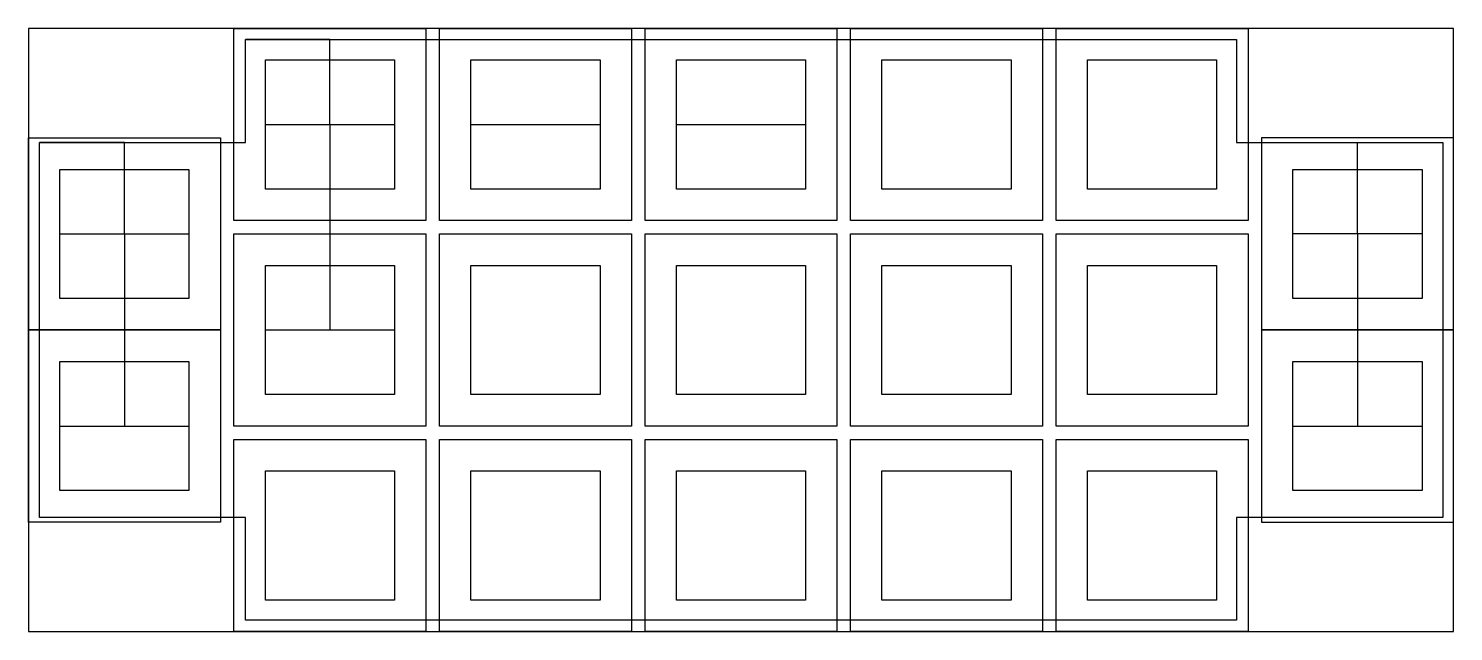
# Model space of a CAD drawing. Header units: millimetres. Extents: x 372 to 543, y 118 to 190.
import ezdxf

# ---------------------------------------------------------------- set-up
doc = ezdxf.new("R2010")
doc.units = ezdxf.units.MM
doc.layers.add('DSKY_CHERRYMX', color=10, linetype='Continuous')
doc.layers.add('DSKY_ORIGINAL', color=5, linetype='Continuous')

msp = doc.modelspace()

# ---------------------------------------------------------------- linework, layer by layer
for p, q in [((407.92, 188.93), (397.78, 188.93)), ((407.92, 178.74), (407.92, 188.93)), ((400.17, 178.74), (415.67, 178.74)), ((407.92, 178.74), (407.92, 154.11)), ((424.84, 178.74), (440.33, 178.74)), ((449.5, 178.74), (465, 178.74)), ((383.26, 176.58), (373.04, 176.58)), ((383.26, 165.63), (383.26, 176.58)), ((531.24, 165.63), (531.24, 176.58)), ((531.24, 176.58), (541.46, 176.58)), ((375.51, 165.63), (391, 165.63)), ((383.26, 165.63), (383.26, 142.59)), ((538.99, 165.63), (523.49, 165.63)), ((531.24, 165.63), (531.24, 142.59)), ((371.74, 154.11), (373.04, 154.11)), ((400.17, 154.11), (415.67, 154.11)), ((375.51, 142.59), (391, 142.59)), ((523.49, 142.59), (538.99, 142.59))]:
    msp.add_line(p, q)
at = {"layer": 'DSKY_CHERRYMX'}
for p, q in [((397.78, 176.58), (397.78, 188.93)), ((397.78, 188.93), (516.72, 188.93)), ((516.72, 188.93), (516.72, 176.58)), ((373.04, 131.64), (373.04, 176.58)), ((373.04, 176.58), (397.78, 176.58)), ((516.72, 176.58), (541.46, 176.58)), ((541.46, 176.58), (541.46, 131.64)), ((397.78, 131.64), (373.04, 131.64)), ((397.78, 119.29), (397.78, 131.64)), ((541.46, 131.64), (516.72, 131.64)), ((516.72, 131.64), (516.72, 119.29)), ((516.72, 119.29), (397.78, 119.29))]:
    msp.add_line(p, q, dxfattribs=at)
for points in [[(400.17, 186.49), (415.67, 186.49), (415.67, 170.99), (400.17, 170.99)], [(424.84, 186.49), (440.33, 186.49), (440.33, 170.99), (424.84, 170.99)], [(449.5, 186.49), (465, 186.49), (465, 170.99), (449.5, 170.99)], [(474.17, 186.49), (489.66, 186.49), (489.66, 170.99), (474.17, 170.99)], [(498.83, 186.49), (514.32, 186.49), (514.32, 170.99), (498.83, 170.99)], [(375.51, 173.37), (391, 173.37), (391, 157.88), (375.51, 157.88)], [(523.49, 173.37), (538.99, 173.37), (538.99, 157.88), (523.49, 157.88)], [(400.17, 161.85), (415.67, 161.85), (415.67, 146.36), (400.17, 146.36)], [(424.84, 161.85), (440.33, 161.85), (440.33, 146.36), (424.84, 146.36)], [(449.5, 161.85), (465, 161.85), (465, 146.36), (449.5, 146.36)], [(474.17, 161.85), (489.66, 161.85), (489.66, 146.36), (474.17, 146.36)], [(498.83, 161.85), (514.32, 161.85), (514.32, 146.36), (498.83, 146.36)], [(375.51, 150.33), (391, 150.33), (391, 134.84), (375.51, 134.84)], [(523.49, 150.33), (538.99, 150.33), (538.99, 134.84), (523.49, 134.84)], [(400.17, 137.22), (415.67, 137.22), (415.67, 121.72), (400.17, 121.72)], [(424.84, 137.22), (440.33, 137.22), (440.33, 121.72), (424.84, 121.72)], [(449.5, 137.22), (465, 137.22), (465, 121.72), (449.5, 121.72)], [(474.17, 137.22), (489.66, 137.22), (489.66, 121.72), (474.17, 121.72)], [(498.83, 137.22), (514.32, 137.22), (514.32, 121.72), (498.83, 121.72)]]:
    msp.add_lwpolyline(points, close=True, dxfattribs=at)
at = {"layer": 'DSKY_ORIGINAL'}
for points in [[(371.74, 117.95), (542.76, 117.95), (542.76, 190.26), (371.74, 190.26)], [(396.4, 190.26), (419.44, 190.26), (419.44, 167.22), (396.4, 167.22)], [(421.07, 190.26), (444.1, 190.26), (444.1, 167.22), (421.07, 167.22)], [(445.73, 190.26), (468.77, 190.26), (468.77, 167.22), (445.73, 167.22)], [(470.39, 190.26), (493.43, 190.26), (493.43, 167.22), (470.39, 167.22)], [(495.06, 190.26), (518.1, 190.26), (518.1, 167.22), (495.06, 167.22)], [(371.74, 177.14), (394.78, 177.14), (394.78, 154.11), (371.74, 154.11)], [(542.76, 177.14), (519.72, 177.14), (519.72, 154.11), (542.76, 154.11)], [(396.4, 165.63), (419.44, 165.63), (419.44, 142.59), (396.4, 142.59)], [(421.07, 165.63), (444.1, 165.63), (444.1, 142.59), (421.07, 142.59)], [(445.73, 165.63), (468.77, 165.63), (468.77, 142.59), (445.73, 142.59)], [(470.39, 165.63), (493.43, 165.63), (493.43, 142.59), (470.39, 142.59)], [(495.06, 165.63), (518.1, 165.63), (518.1, 142.59), (495.06, 142.59)], [(371.74, 154.11), (394.78, 154.11), (394.78, 131.07), (371.74, 131.07)], [(542.76, 154.11), (519.72, 154.11), (519.72, 131.07), (542.76, 131.07)], [(396.4, 140.99), (419.44, 140.99), (419.44, 117.95), (396.4, 117.95)], [(421.07, 140.99), (444.1, 140.99), (444.1, 117.95), (421.07, 117.95)], [(445.73, 140.99), (468.77, 140.99), (468.77, 117.95), (445.73, 117.95)], [(470.39, 140.99), (493.43, 140.99), (493.43, 117.95), (470.39, 117.95)], [(495.06, 140.99), (518.1, 140.99), (518.1, 117.95), (495.06, 117.95)]]:
    msp.add_lwpolyline(points, close=True, dxfattribs=at)

doc.saveas('drawing.dxf')
